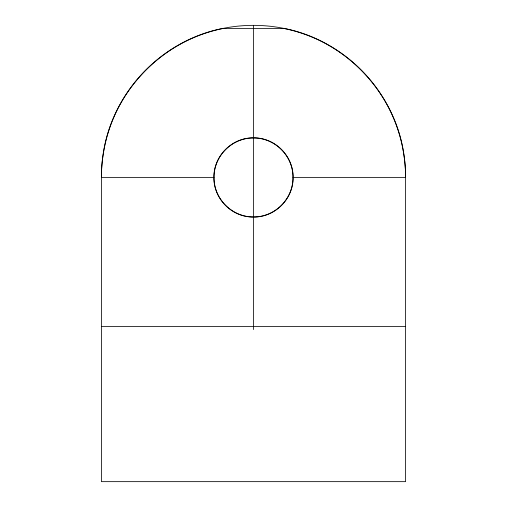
<?xml version="1.0" encoding="UTF-8"?>
<svg xmlns="http://www.w3.org/2000/svg" width="507" height="507" viewBox="0 0 507 507"><rect width="100%" height="100%" fill="white"/><g stroke="black" fill="none" stroke-linecap="round" stroke-linejoin="round"><path stroke-width="0.76" d="M213.954 177.45C213.409 156.321 232.371 137.359 253.5 137.904C274.629 137.359 293.591 156.321 293.046 177.45C293.591 198.579 274.629 217.541 253.5 216.996C232.371 217.541 213.409 198.579 213.954 177.45L101.4 177.45L101.4 481.65L405.6 481.65L405.6 177.45A108.796 76.931 -90 0 0 403.654 153.215C394.655 92.059 344.583 40.009 283.92 28.424L223.08 28.424C162.417 40.009 112.345 92.059 103.346 153.215A108.796 76.931 -90 0 0 101.394 177.45A152.1 152.1 0 0 1 253.5 25.35A152.1 152.1 0 0 1 405.6 177.45L293.046 177.45A39.546 39.546 0 0 1 233.727 211.698A39.546 39.546 0 0 1 233.727 143.202A39.546 39.546 0 0 1 293.046 177.45M101.4 326.476L405.6 326.476M253.5 25.35L253.5 329.55"/></g></svg>
